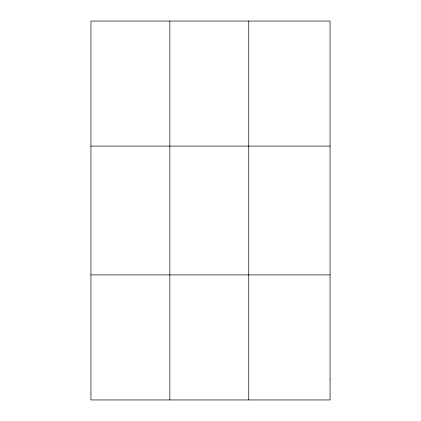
<?xml version="1.0" encoding="UTF-8"?>
<svg xmlns="http://www.w3.org/2000/svg" width="421" height="421" viewBox="0 0 421 421"><rect width="100%" height="100%" fill="white"/><g stroke="black" fill="none" stroke-linecap="round" stroke-linejoin="round"><path stroke-width="0.63" d="M169.847 399.95L169.847 21.05M248.758 399.95L248.758 21.05M90.941 146.087L330.059 146.087M90.941 274.913L330.059 274.913M330.059 379.111L330.059 399.95L90.941 399.95L90.941 21.05L330.059 21.05L330.059 379.111"/></g></svg>
